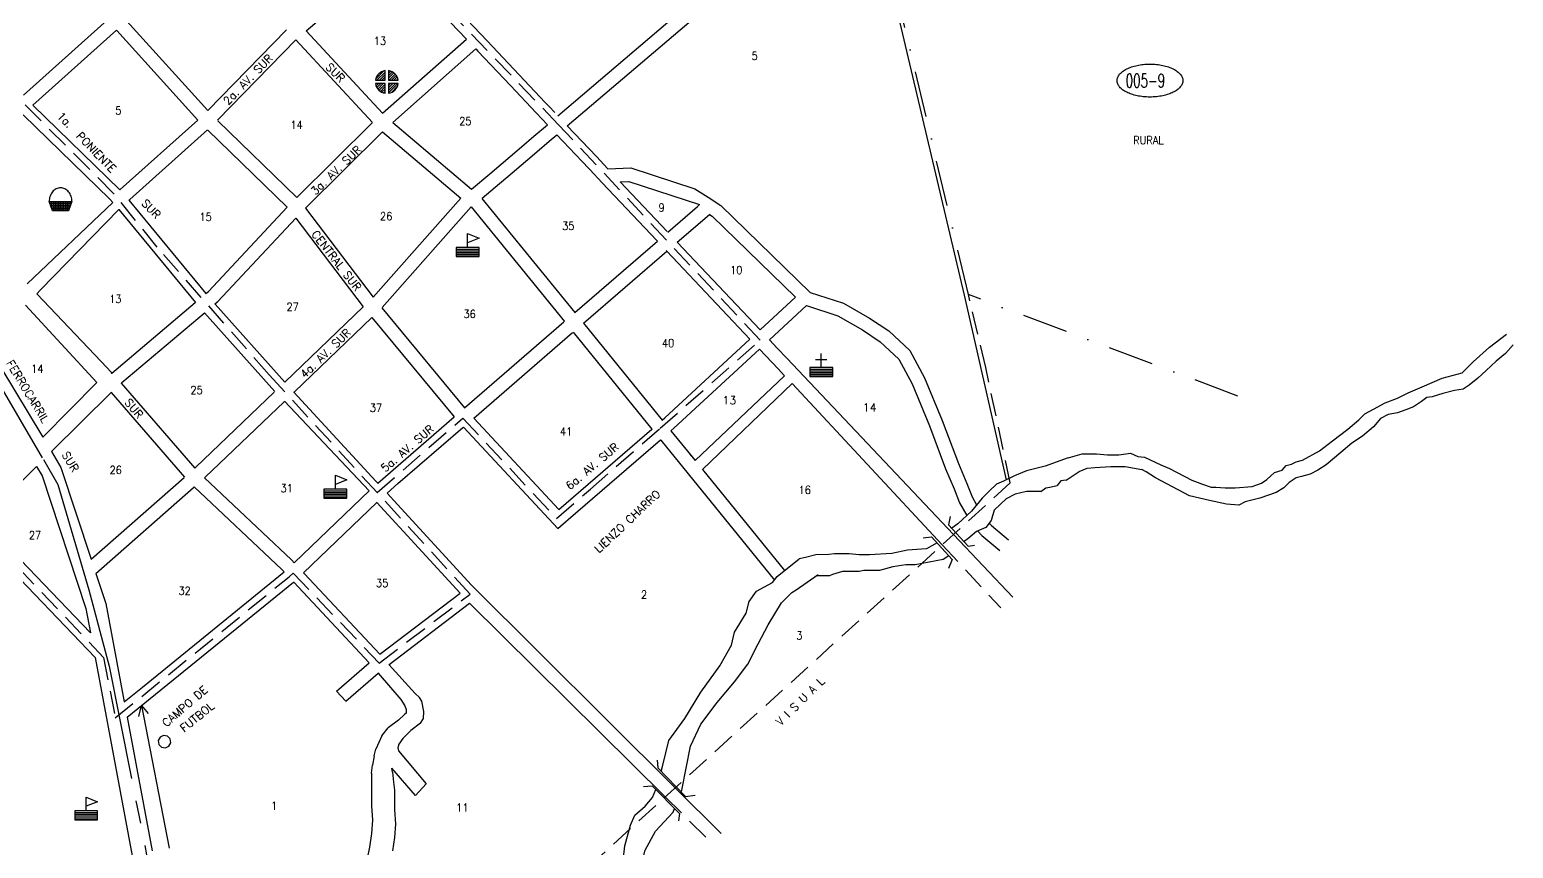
# Model space of a CAD drawing. Extents: x 532014 to 534569, y 1687656 to 1690473.
# Drawn here: x 533271 to 534569, y 1688595 to 1689311 of the extents above; entities that cross this region are included whole.
import ezdxf

# ---------------------------------------------------------------- set-up
doc = ezdxf.new("R2010")
doc.units = 0
doc.header["$LTSCALE"] = 80
doc.header["$MEASUREMENT"] = 0
for name, pattern in [('DASHDOT', [1, 0.5, -0.25, 0, -0.25]), ('HIDDEN', [0.375, 0.25, -0.125]), ('PHANTOM', [2.5, 1.25, -0.25, 0.25, -0.25, 0.25, -0.25])]:
    doc.linetypes.add(name, pattern=pattern)
doc.layers.get('0').update_dxf_attribs({"linetype": 'CONTINUOUS'})
for name, color, linetype in [('4', 9, 'HIDDEN'), ('6', 10, 'CONTINUOUS'), ('9', 5, 'CONTINUOUS'), ('A', 3, 'CONTINUOUS'), ('C', 1, 'CONTINUOUS'), ('D', 6, 'CONTINUOUS'), ('F', 15, 'CONTINUOUS'), ('I', 11, 'CONTINUOUS'), ('M', 10, 'CONTINUOUS')]:
    doc.layers.add(name, color=color, linetype=linetype)
doc.styles.add('ROMANS', font='ROMANS', dxfattribs={"height": 7})

# ---------------------------------------------------------------- blocks, each defined once
blk = doc.blocks.new('ELL')
blk.add_circle((0, 0), 1)
blk = doc.blocks.new('ESC')
for p, q in [((0, -2), (0, 10)), ((0, 10), (10, 6)), ((10, 6), (0, 2)), ((-10, -3.5), (10, -3.5)), ((-10, -5), (10, -5)), ((-10, -6.5), (10, -6.5)), ((-10, -8), (10, -8)), ((-10, -9.5), (10, -9.5))]:
    blk.add_line(p, q)
blk.add_lwpolyline([(-10, -2), (-10, -10), (10, -10), (10, -2)], close=True)
blk = doc.blocks.new('SME')
for p, q in [((-9.88686, 1.5), (-1.498153, 1.506218)), ((-9.650157, 2.621921), (-2.621921, 9.650157)), ((-8.64984, 1.500917), (-1.499727, 8.65103)), ((-6.526947, 1.50249), (-1.49926, 6.530177)), ((-4.404053, 1.504064), (-1.498793, 4.409324)), ((-2.281159, 1.505637), (-1.498325, 2.288471)), ((-1.498153, 1.506218), (-1.5, 9.88686)), ((1.5, 9.88686), (1.524648, 1.506218)), ((1.507269, 7.415385), (3.47039, 9.378507)), ((1.513489, 5.300286), (4.919461, 8.706257)), ((1.51971, 3.185186), (6.189124, 7.8546)), ((1.524648, 1.506218), (9.88686, 1.5)), ((1.961737, 1.505893), (7.295316, 6.839471)), ((4.081481, 1.504317), (8.241248, 5.664083)), ((6.201226, 1.50274), (9.018655, 4.32017)), ((8.32097, 1.501164), (9.604462, 2.784657)), ((-1.498153, -1.433517), (-9.88686, -1.5)), ((-9.835546, -1.806109), (-9.526582, -1.497145)), ((-9.378507, -3.47039), (-7.388315, -1.480198)), ((-8.706257, -4.919461), (-5.250048, -1.463252)), ((-7.8546, -6.189124), (-3.111781, -1.446305)), ((-6.839471, -7.295316), (-1.498267, -1.954111)), ((-5.664083, -8.241248), (-1.49873, -4.075895)), ((-4.32017, -9.018655), (-1.499194, -6.197679)), ((-2.784656, -9.604462), (-1.499657, -8.319463)), ((-1.5, -9.88686), (-1.498153, -1.433517)), ((1.524648, -1.433517), (1.5, -9.88686)), ((1.500949, -9.561497), (9.565005, -1.497441)), ((1.507152, -7.433974), (7.460417, -1.480709)), ((1.513356, -5.30645), (5.355829, -1.463976)), ((1.519559, -3.178927), (3.251241, -1.447244)), ((9.88686, -1.5), (1.524648, -1.433517)), ((4.033158, -9.150609), (9.150609, -4.033158))]:
    blk.add_line(p, q)
for start, end in [(98.626927, 171.373073), (8.626927, 81.373073), (188.626927, 261.373073), (278.626927, 351.373073)]:
    blk.add_arc((0, 0), 10, start, end)
blk = doc.blocks.new('MER')
for p, q in [((-9.4375, -3.5), (9.4375, -3.5)), ((-9, -4.666667), (-9, -2)), ((-8.875, -5), (8.875, -5)), ((-8.3125, -6.5), (8.3125, -6.5)), ((-7.75, -8), (7.75, -8)), ((-7.5, -8.666667), (-7.5, -2)), ((-7.1875, -9.5), (7.1875, -9.5)), ((-6, -10), (-6, -2)), ((-4.5, -10), (-4.5, -2)), ((-3, -10), (-3, -2)), ((-1.5, -10), (-1.5, -2)), ((0, -10), (0, -2)), ((1.5, -10), (1.5, -2)), ((3, -10), (3, -2)), ((4.5, -10), (4.5, -2)), ((6, -10), (6, -2)), ((7.5, -8.666667), (7.5, -2)), ((9, -4.666667), (9, -2))]:
    blk.add_line(p, q)
for points in [[(0, 10, 0.115836), (-3.731702, 9.123708, 0.104065), (-7.071068, 6.485281, 0.09084), (-9.214003, 2.685993, 0.083285), (-10, -2, 0.083285)], [(10, -2, 0.083285), (9.214003, 2.685993, 0.09084), (7.071068, 6.485281, 0.104065), (3.731703, 9.123708, 0.115836), (0, 10, 0.115836)]]:
    blk.add_lwpolyline(points, format="xyb")
blk.add_lwpolyline([(-10, -2), (10, -2), (7, -10), (-7, -10)], close=True)
blk = doc.blocks.new('IGL')
for p, q in [((-5, 5), (5, 5)), ((0, -2), (0, 10)), ((-10, -3.5), (10, -3.5)), ((-10, -5), (10, -5)), ((-10, -6.5), (10, -6.5)), ((-10, -8), (10, -8)), ((-10, -9.5), (10, -9.5))]:
    blk.add_line(p, q)
blk.add_lwpolyline([(-10, -2), (-10, -10), (10, -10), (10, -2)], close=True)

msp = doc.modelspace()

# ---------------------------------------------------------------- linework, layer by layer
at = {"layer": '4', "color": 9, "linetype": 'HIDDEN'}
for points in [[(533575.236987, 1688906.447009), (533650.236478, 1688971.516251), (533732.266352, 1688883.7572), (533761.817567, 1688909.562859), (533822.828536, 1688962.840812), (533910.303096, 1689039.7645), (533733.954382, 1689228.284535), (533586.297323, 1689382.069653), (533679.74707, 1689466.526629), (533667.689038, 1689513.279598), (533727.979197, 1689549.475445), (533807.863657, 1689615.834497), (533860.525413, 1689659.640918), (533777.640679, 1689742.589733), (533892.542914, 1689946.430387)], [(533656.547979, 1688817.690771), (533480.735715, 1689009.601295), (533382.764207, 1689121.205156), (533345.082858, 1689167.958124), (533251.633112, 1689261.464062), (533153.648146, 1689366.956921), (533072.256432, 1689451.413897), (532995.386479, 1689532.854552), (532900.122818, 1689633.938498), (532832.992747, 1689706.195587), (532784.796809, 1689760.388412), (532774.517697, 1689771.55567), (532707.327464, 1689846.321411)], [(533426.994146, 1688275.85339), (534129.007899, 1688914.881334), (534107.504129, 1689015.910747), (534092.354017, 1689079.662331)]]:
    msp.add_lwpolyline(points, dxfattribs=at)
at = {"layer": '4', "linetype": 'HIDDEN'}
msp.add_lwpolyline([(532563.729802, 1689567.832028), (532730.935872, 1689394.158551), (532823.65373, 1689297.620192), (532770.899841, 1689253.883544), (532798.030413, 1689222.212178), (532773.914349, 1689193.557132), (532909.567207, 1689047.265585), (532808.581191, 1688946.218846), (532951.779635, 1688792.385424), (532944.244659, 1688771.27118), (532947.258649, 1688763.730379), (532966.849586, 1688775.795661), (533042.199345, 1688700.387647), (533220.024775, 1688884.383201), (533336.063403, 1688762.222219), (533346.192761, 1688709.232264), (533498.280737, 1688832.842109), (533501.743499, 1688835.990924), (533577.060199, 1688757.302648), (533656.547979, 1688817.690771)], dxfattribs=at)
at = {"layer": '6', "linetype": 'HIDDEN'}
for p, q in [((534069.463912, 1688860.67973), (534120.862006, 1688805.468748)), ((533827.227458, 1688640.177122), (533868.31964, 1688599.474868))]:
    msp.add_line(p, q, dxfattribs=at)
at = {"layer": '6'}
msp.add_line((534079.379556, 1688869.705726), (534131.169339, 1688814.881757), dxfattribs=at)
at = {"layer": '6', "linetype": 'CONTINUOUS'}
msp.add_line((533835.961089, 1688648.127157), (533876.038286, 1688608.215084), dxfattribs=at)
for points in [[(534110.506261, 1688879.628234), (534112.44323, 1688877.515978), (534127.578078, 1688865.018018)], [(534100.491757, 1688872.793951), (534104.161046, 1688868.792607), (534119.937223, 1688855.765054)]]:
    msp.add_lwpolyline(points, dxfattribs=at)
at = {"layer": '9', "linetype": 'CONTINUOUS'}
for points in [[(534246.3531, 1688937.284913), (534260.70129, 1688930.788036), (534268.137146, 1688927.404963), (534287.738176, 1688917.247154), (534297.205615, 1688913.86587), (534304.644317, 1688911.160842), (534308.701791, 1688911.160842), (534316.816739, 1688910.484585), (534325.607932, 1688910.484585), (534340.485336, 1688911.837099), (534348.600284, 1688914.542126), (534353.334003, 1688917.923411), (534360.09646, 1688924.009723), (534366.858916, 1688926.038494), (534370.240145, 1688930.096036), (534374.973864, 1688931.44855), (534379.031338, 1688933.47732), (534384.441303, 1688934.829834), (534399.318707, 1688942.944917), (534410.814883, 1688951.736257), (534424.339796, 1688961.880111), (534433.807235, 1688969.995194), (534439.2172, 1688975.40525), (534446.655902, 1688979.462791), (534456.799587, 1688984.872846), (534467.619517, 1688988.930388), (534477.086956, 1688993.664186), (534483.173167, 1688996.369214), (534489.259378, 1688999.074242), (534506.783275, 1689006.532747), (534524.358933, 1689011.269051), (534533.822749, 1689020.741657), (534548.018473, 1689033.597337), (534562.890183, 1689045.099787)], [(534568.974065, 1689035.627181), (534562.214196, 1689028.184419), (534554.102354, 1689021.418272), (534545.314525, 1689013.298895), (534537.87867, 1689006.532747), (534530.442815, 1689000.443215), (534525.03492, 1688997.060141), (534517.599065, 1688995.706912), (534507.459262, 1688993.000453), (534497.995446, 1688990.293994), (534493.263539, 1688989.617379), (534488.531631, 1688986.234306), (534481.771762, 1688981.498002), (534475.011894, 1688978.791543), (534467.576039, 1688976.085085), (534459.464196, 1688974.731855), (534452.704328, 1688971.348781), (534446.620446, 1688963.906019), (534437.156631, 1688955.786643), (534427.692815, 1688949.69711), (534418.228999, 1688941.577733), (534405.385249, 1688930.751898), (534397.949394, 1688926.015594), (534391.189525, 1688922.632521), (534383.75367, 1688920.602677), (534379.021762, 1688919.249447), (534372.937881, 1688915.189759), (534368.205973, 1688910.453456), (534361.446104, 1688906.393767), (534347.250381, 1688901.657464), (534334.406631, 1688898.27439), (534328.998736, 1688895.567932), (534318.206756, 1688896.250987), (534303.335046, 1688899.632271), (534285.759388, 1688903.689813), (534256.015967, 1688919.243722), (534247.904125, 1688924.653778), (534243.933665, 1688926.639801)], [(534179.521605, 1688936.748752), (534191.977964, 1688940.207544), (534204.434315, 1688940.207544), (534214.122601, 1688939.515788), (534223.810879, 1688939.515788), (534234.191172, 1688940.8993), (534240.419352, 1688938.13227), (534246.3531, 1688937.284913)], [(534179.521605, 1688936.748752), (534159.425219, 1688929.564558), (534143.336854, 1688925.39508), (534132.611285, 1688921.225602)], [(534178.006718, 1688917.297857), (534189.209883, 1688924.988872), (534196.130078, 1688927.755902), (534203.050283, 1688928.447664), (534216.890674, 1688929.13942), (534229.347033, 1688929.13942), (534243.933665, 1688926.639801)], [(534132.611285, 1688921.225602), (534123.17897, 1688916.461624), (534116.812466, 1688913.734156), (534110.445953, 1688907.82464), (534104.534195, 1688901.460539), (534094.98443, 1688890.096081), (534083.160915, 1688879.186201), (534077.834774, 1688875.193105)], [(534155.850024, 1688907.525895), (534160.02108, 1688910.504094), (534163.596276, 1688911.099733), (534169.894876, 1688912.564059)], [(534178.006718, 1688917.297857), (534173.27481, 1688916.6216), (534169.894876, 1688912.564059)], [(534155.850024, 1688907.525895), (534143.187993, 1688907.370061), (534133.183482, 1688905.097166), (534125.45272, 1688901.00596), (534114.993462, 1688891.005239), (534112.264957, 1688881.913669), (534107.717447, 1688876.004154), (534099.531939, 1688872.367527), (534091.801178, 1688866.003433), (534088.5652, 1688863.61993)], [(534064.943333, 1688862.351653), (534055.875885, 1688857.366442), (534051.328376, 1688856.911863), (534039.050114, 1688856.002705), (534025.407595, 1688853.275237), (534005.853318, 1688851.911499), (533996.758309, 1688851.911499), (533988.118045, 1688852.820658), (533975.385028, 1688852.820658), (533970.382772, 1688852.366079), (533959.014003, 1688851.911499), (533949.918994, 1688849.63861), (533944.259346, 1688848.381387)], [(533823.660421, 1688662.37838), (533825.116155, 1688667.835311), (533830.239697, 1688689.602145), (533844.329459, 1688708.808171), (533858.419221, 1688731.85541), (533875.070749, 1688754.902643), (533885.317852, 1688772.828271), (533887.879627, 1688784.351891), (533898.126721, 1688800.997121), (533900.688497, 1688811.240336), (533907.092932, 1688820.203147), (533921.182693, 1688827.88556), (533925.025352, 1688833.007171), (533944.238665, 1688848.371991), (533944.259346, 1688848.381387)], [(534075.136864, 1688851.143015), (534070.427897, 1688847.8203), (534058.149636, 1688845.547405), (534045.871365, 1688843.274516), (534037.685857, 1688843.274516), (534026.317097, 1688841.456199), (534014.493582, 1688838.274152), (534010.855574, 1688838.274152), (534000.851063, 1688838.274152), (533996.758309, 1688837.364994), (533982.206288, 1688837.364994), (533973.566024, 1688834.637525), (533970.837519, 1688833.728367), (533960.378261, 1688833.728367), (533959.250867, 1688833.645906)], [(533841.181205, 1688644.602834), (533841.767683, 1688646.068476), (533849.45301, 1688684.480535), (533858.419221, 1688703.686567), (533872.508973, 1688722.892593), (533887.879627, 1688740.818221), (533899.407613, 1688756.183047), (533908.373824, 1688774.108676), (533917.340034, 1688790.753899), (533928.868011, 1688809.959932), (533937.834222, 1688818.922749), (533941.67689, 1688821.483552), (533961.002116, 1688834.857886)], [(533703.944289, 1688407.44057), (533707.274528, 1688438.64335), (533711.117187, 1688451.447368), (533721.364289, 1688468.092598), (533729.049607, 1688484.737822), (533739.29671, 1688498.822244), (533744.420252, 1688507.785061), (533762.352673, 1688539.795111), (533770.038, 1688551.318724), (533779.004211, 1688565.403152), (533785.408645, 1688576.926765), (533790.532197, 1688584.609178), (533791.81308, 1688597.413202), (533796.936631, 1688615.33883), (533800.77929, 1688624.301641), (533809.745501, 1688631.984054), (533816.149944, 1688639.666467), (533819.086325, 1688646.515429)], [(533725.947505, 1688419.501916), (533729.049607, 1688438.64335), (533734.173159, 1688451.447368), (533739.29671, 1688465.53179), (533746.982028, 1688483.457418), (533754.667355, 1688498.822244), (533766.195341, 1688509.065459), (533781.565986, 1688535.953905), (533787.970421, 1688543.636318), (533800.77929, 1688557.720739), (533804.621958, 1688571.805161), (533807.183734, 1688583.328781), (533809.745501, 1688593.571996), (533818.711711, 1688610.21722), (533834.082365, 1688626.862443), (533835.343587, 1688630.014305)]]:
    msp.add_lwpolyline(points, dxfattribs=at)
at = {"layer": 'D', "color": 14, "linetype": 'CONTINUOUS'}
for p, q in [((533366.963687, 1688710.507125), (533369.086673, 1688720.107565)), ((533369.086673, 1688720.107565), (533393.263036, 1688595.274388)), ((533369.086673, 1688720.107565), (533375.049823, 1688713.121662))]:
    msp.add_line(p, q, dxfattribs=at)
at = {"layer": 'F'}
for p, q in [((534089.059828, 1689079.043466), (534009.999856, 1689413.026811)), ((533513.256, 1689310.51), (533586.609, 1689373.26)), ((533610.508, 1689348.57), (533653.266602, 1689303.306648)), ((533733.270947, 1689236.090056), (533843.24964, 1689329.737013)), ((533741.522518, 1689227.35551), (533861.428105, 1689329.456122)), ((533265.824, 1689254.176), (533339.192, 1689319.776)), ((533356.223, 1689318.907), (533427.128, 1689240.63)), ((533274.075, 1689245.457), (533347.278, 1689310.908)), ((533347.278, 1689310.908), (533347.49, 1689310.674)), ((533347.49, 1689310.674), (533418.465, 1689232.319)), ((533427.128, 1689240.63), (533495.968, 1689311.465)), ((533435.618, 1689232.148), (533504.15, 1689302.666)), ((533504.15, 1689302.666), (533571.243, 1689230.31)), ((533513.248, 1689310.503), (533580.064, 1689238.445)), ((533580.064, 1689238.445), (533653.267, 1689303.307)), ((533671.361, 1689301.626), (533699.512, 1689271.827)), ((533588.983, 1689230.315), (533661.511, 1689294.579)), ((533661.511, 1689294.579), (533663.268, 1689292.72)), ((533663.268, 1689292.72), (533691.779, 1689262.538)), ((533699.512, 1689271.827), (533722.263, 1689247.744)), ((533691.779, 1689262.538), (533714.28, 1689238.719)), ((533265.66, 1689236.902), (533341.458, 1689163.069)), ((533273.985, 1689245.376), (533274.075, 1689245.457)), ((533274.075, 1689245.457), (533350.212, 1689171.293)), ((533722.263, 1689247.744), (533725.627, 1689244.182)), ((533725.627, 1689244.182), (533730.536, 1689238.985)), ((533350.539, 1689171.585), (533418.345, 1689232.212)), ((533358.829, 1689162.9), (533426.966, 1689223.823)), ((533435.934, 1689231.841), (533505.072573, 1689164.569416)), ((533505.072573, 1689164.569416), (533570.879, 1689229.948)), ((533588.983, 1689230.315), (533657.822885, 1689171.846098)), ((533712.281, 1689218.217), (533724.122, 1689228.3)), ((533741.523, 1689227.355), (533766.993, 1689200.393)), ((533427.255, 1689223.543), (533496.616, 1689156.055)), ((533512.678794, 1689155.211271), (533580.058, 1689222.152)), ((533580.058, 1689222.152), (533648.330564, 1689164.164521)), ((533701.56, 1689209.088), (533712.281, 1689218.217)), ((533714.948, 1689204.727), (533725.668, 1689213.855)), ((533725.668, 1689213.855), (533732.374, 1689219.565)), ((533732.374, 1689219.565), (533743.147, 1689208.161)), ((533673.814, 1689185.462), (533701.56, 1689209.088)), ((533693.276, 1689186.274), (533714.948, 1689204.727)), ((533743.147, 1689208.161), (533760.369, 1689189.93)), ((533766.993, 1689200.393), (533777.032, 1689189.765)), ((533657.822885, 1689171.846098), (533673.814, 1689185.462)), ((533678.445, 1689173.645), (533693.276, 1689186.274)), ((533760.369, 1689189.93), (533761.15, 1689189.103)), ((533761.15, 1689189.103), (533772.066, 1689177.548)), ((533777.032, 1689189.765), (533797.053, 1689190.6)), ((533797.053, 1689190.6), (533853.244, 1689172.295)), ((533667.09, 1689163.976), (533678.445, 1689173.645)), ((533772.066, 1689177.548), (533819.771, 1689127.049)), ((533787.948, 1689178.21), (533795.392, 1689178.52)), ((533787.948, 1689178.21), (533828.896, 1689134.863)), ((533795.392, 1689178.52), (533857.273908, 1689158.360921)), ((533853.244, 1689172.295), (533864.76, 1689164.838)), ((533341.458, 1689163.069), (533344.223, 1689160.376)), ((533350.212, 1689171.293), (533350.539, 1689171.585)), ((533358.171, 1689162.312), (533358.829, 1689162.9)), ((533358.171, 1689162.312), (533425.436, 1689080.59)), ((533571.688, 1689077.522), (533648.330564, 1689164.164521)), ((533666.863, 1689163.782), (533748.066646, 1689063.869435)), ((533864.76, 1689164.838), (533875.915, 1689157.617)), ((533280.831, 1689083.703), (533349.427, 1689154.053)), ((533349.218, 1689154.307), (533349.427, 1689154.053)), ((533349.427, 1689154.053), (533416.28, 1689072.831)), ((533427.664, 1689082.478), (533496.616, 1689156.055)), ((533435.948, 1689073.769), (533504.173, 1689146.57)), ((533504.173, 1689146.57), (533563.039, 1689069.069)), ((533512.678794, 1689155.211271), (533571.688, 1689077.522)), ((533579.537, 1689068.284), (533657.438791, 1689156.350917)), ((533657.438791, 1689156.350917), (533738.988, 1689056.014)), ((533829.445, 1689134.282), (533855.31, 1689156.662)), ((533837.694, 1689125.551), (533865.8, 1689149.87)), ((533855.31, 1689156.662), (533857.274, 1689158.361)), ((533865.8, 1689149.87), (533866.261, 1689150.268)), ((533865.8, 1689149.87), (533868.395, 1689148.19)), ((533868.395, 1689148.19), (533941.073, 1689077.421)), ((533875.915, 1689157.617), (533953.972123, 1689081.609819)), ((533748.066646, 1689063.869435), (533820.362, 1689126.423)), ((533819.771, 1689127.049), (533820.362, 1689126.423)), ((533837.694, 1689125.551), (533910.147, 1689048.853)), ((533755.639, 1689054.553), (533828.61, 1689117.691)), ((533828.021, 1689118.315), (533828.61, 1689117.691)), ((533828.61, 1689117.691), (533901.332, 1689040.71)), ((533277.571, 1689080.36), (533280.831, 1689083.703)), ((533425.436, 1689080.59), (533427.664, 1689082.478)), ((533277.571, 1689080.36), (533333.82, 1689021.083)), ((533343.352, 1689011.038), (533416.126, 1689072.701)), ((533416.126, 1689072.701), (533416.28, 1689072.831)), ((533425.436, 1689080.59), (533425.65, 1689080.329)), ((533433.286, 1689071.513), (533435.948, 1689073.769)), ((533433.286, 1689071.513), (533433.553, 1689071.213)), ((533433.553, 1689071.213), (533494.441, 1689003.115)), ((533494.441, 1689003.115), (533562.927, 1689068.961)), ((533579.294, 1689068.009), (533651.726235, 1688980.510338)), ((533910.147, 1689048.853), (533941.073, 1689077.421)), ((533918.388, 1689040.13), (533950.761606, 1689070.034908)), ((534125.567061, 1688917.667777), (534089.059828, 1689079.043466)), ((533351.997, 1689002.635), (533423.906, 1689063.565)), ((533423.906, 1689063.565), (533424.127, 1689063.752)), ((533424.127, 1689063.752), (533485.778, 1688994.8)), ((533502.954, 1688994.653), (533570.600347, 1689059.691581)), ((533570.600347, 1689059.691581), (533642.64965, 1688972.65696)), ((533651.726235, 1688980.510338), (533738.654688, 1689055.725992)), ((533659.849, 1688971.67), (533746.187095, 1689046.373923)), ((533746.56, 1689046.697), (533815.404, 1688961.993)), ((533755.639, 1689054.553), (533824.481, 1688969.85)), ((533826.744, 1688971.81), (533901.332, 1689040.71)), ((533834.745, 1688962.864), (533909.573, 1689031.987)), ((533918.388, 1689040.13), (533925.263, 1689032.851)), ((533333.82, 1689021.083), (533343.03, 1689011.377)), ((533933.566, 1689024.062), (534079.379556, 1688869.705726)), ((533246.239, 1689015.762), (533282.910809, 1688954.807196)), ((533342.72, 1689011.069), (533343.043, 1689010.776)), ((533343.043, 1689010.776), (533343.352, 1689011.038)), ((533494.441, 1689003.115), (533494.449, 1689003.107)), ((533925.857, 1689014.748), (533931.64082, 1689008.625441)), ((533290.469627, 1688942.24315), (533342.572, 1688994.007)), ((533342.252, 1688994.377), (533342.572, 1688994.007)), ((533342.572, 1688994.007), (533406.729, 1688919.858)), ((533351.408, 1689002.135), (533351.625, 1689002.319)), ((533351.408, 1689002.135), (533415.739, 1688927.786)), ((533351.625, 1689002.319), (533351.997, 1689002.635)), ((533416.816, 1688928.733), (533485.268, 1688994.311)), ((533485.717, 1688994.741), (533485.778, 1688994.8)), ((533502.445, 1688994.164), (533502.506, 1688994.222)), ((533502.506, 1688994.222), (533502.954, 1688994.653)), ((533502.506, 1688994.222), (533574.001, 1688916.57)), ((533938.144973, 1689001.740361), (534069.463912, 1688860.67973)), ((533424.933, 1688919.892), (533493.846, 1688985.912)), ((533493.846, 1688985.912), (533494.269, 1688986.317)), ((533493.846, 1688985.912), (533493.854, 1688985.904)), ((533494.269, 1688986.317), (533494.276, 1688986.31)), ((533575.729203, 1688914.754039), (533642.64965, 1688972.65696)), ((533641.202, 1688974.121), (533641.34, 1688974.239)), ((533641.34, 1688974.239), (533642.65, 1688972.657)), ((533642.6, 1688972.614), (533642.65, 1688972.657)), ((533659.849, 1688971.67), (533734.131, 1688891.637)), ((533824.481, 1688969.85), (533826.744, 1688971.81)), ((533824.481, 1688969.85), (533824.542, 1688969.775)), ((533593.483, 1688914.247), (533650.304, 1688963.411)), ((533650.304, 1688963.411), (533650.769, 1688963.813)), ((533734.131, 1688891.637), (533815.404, 1688961.993)), ((533742.299, 1688882.836), (533822.976, 1688952.676)), ((533815.404, 1688961.993), (533815.71, 1688961.616)), ((533822.976, 1688952.676), (533823.294, 1688952.286)), ((533823.294, 1688952.286), (533922.725117, 1688829.941348)), ((533832.054, 1688960.534), (533834.745, 1688962.864)), ((533832.054, 1688960.534), (533832.126, 1688960.444)), ((533832.126, 1688960.444), (533853.281114, 1688934.415444)), ((533290.469627, 1688942.24315), (533298.73, 1688928.513)), ((533230.063, 1688882.229), (533277.321622, 1688929.18057)), ((533277.321622, 1688929.18057), (533282.266, 1688920.962)), ((533298.73, 1688928.513), (533325.228387, 1688848.144556)), ((533415.739, 1688927.786), (533416.816, 1688928.733)), ((533415.739, 1688927.786), (533415.778, 1688927.74)), ((533859.716196, 1688926.49793), (533931.496341, 1688838.181998)), ((533282.266, 1688920.962), (533320.493, 1688805.024)), ((533325.228387, 1688848.144556), (533406.5, 1688919.656)), ((533424.313, 1688919.346), (533424.933, 1688919.892)), ((533424.313, 1688919.346), (533424.338, 1688919.322)), ((533424.338, 1688919.322), (533500.486, 1688847.466)), ((533574.001, 1688916.57), (533575.585, 1688914.85)), ((533575.176, 1688914.458), (533575.28, 1688914.365)), ((533329.313373, 1688835.754972), (533414.581, 1688910.783)), ((533414.581, 1688910.783), (533415.265, 1688911.385)), ((533415.265, 1688911.385), (533491.973, 1688839)), ((533502.932, 1688845.158), (533568.333325, 1688907.893847)), ((533589.756, 1688899.458), (533657.797538, 1688825.556647)), ((533510.966, 1688836.237), (533575.053, 1688897.711)), ((533574.751, 1688898.039), (533575.053, 1688897.711)), ((533575.052886, 1688897.71089), (533647.963504, 1688818.520624)), ((533221.549, 1688873.77), (533328.511623, 1688762.166702)), ((533230.063, 1688882.229), (533324.479824, 1688783.71554)), ((533500.486, 1688847.466), (533502.778, 1688845.01)), ((533329.313373, 1688835.754972), (533337.964, 1688809.518)), ((533369.95, 1688736.273), (533493.858, 1688836.98)), ((533491.973, 1688839), (533493.858, 1688836.98)), ((533493.858, 1688836.98), (533493.995, 1688837.091)), ((533502.778, 1688845.01), (533502.932, 1688845.158)), ((533510.966, 1688836.237), (533511.399, 1688835.772)), ((533511.399, 1688835.772), (533577.47, 1688764.977)), ((533356.592818, 1688709.953156), (533502.065, 1688828.186)), ((533502.065, 1688828.186), (533502.305, 1688827.929)), ((533502.305, 1688827.929), (533568.151, 1688757.375)), ((533337.964, 1688809.518), (533354.081419, 1688723.37575)), ((533577.47, 1688764.977), (533647.963504, 1688818.520624)), ((533585.7, 1688756.159), (533656.128, 1688809.653)), ((533320.493, 1688805.024), (533324.479824, 1688783.71554)), ((533328.511623, 1688762.166702), (533402.030964, 1688369.22638)), ((533539.633419, 1688732.634765), (533568.151, 1688757.375)), ((533568.151, 1688757.375), (533568.351, 1688757.549)), ((533548.002345, 1688724.008708), (533576.15, 1688748.428)), ((533575.903, 1688748.718), (533576.15, 1688748.428)), ((533576.15, 1688748.428), (533576.344, 1688748.597)), ((533576.15, 1688748.428), (533595.86383, 1688725.374245)), ((533585.475, 1688755.988), (533585.7, 1688756.159)), ((533585.475, 1688755.988), (533608.643727, 1688730.550811)), ((533354.081419, 1688723.37575), (533369.95, 1688736.273)), ((533356.592818, 1688709.953156), (533378.50354, 1688592.847625))]:
    msp.add_line(p, q, dxfattribs=at)
at = {"layer": 'F', "color": 15, "linetype": 'CONTINUOUS'}
for p, q in [((533931.64082, 1689008.625441), (533853.281114, 1688934.415444)), ((533938.144973, 1689001.740361), (533859.716196, 1688926.49793)), ((533539.633419, 1688732.634765), (533548.002345, 1688724.008708)), ((533595.86383, 1688725.374245), (533599.502513, 1688719.714427)), ((533599.502513, 1688719.714427), (533600.565443, 1688716.527253)), ((533612.257697, 1688727.151163), (533608.643727, 1688730.550811)), ((533614.421704, 1688724.029519), (533612.257697, 1688727.151163)), ((533616.084253, 1688715.03991), (533614.421704, 1688724.029519)), ((533593.837467, 1688707.394627), (533585.045057, 1688700.541024)), ((533593.837467, 1688707.394627), (533599.289918, 1688712.27769)), ((533600.778029, 1688713.55256), (533599.289918, 1688712.27769)), ((533600.565443, 1688716.527253), (533600.778029, 1688713.55256)), ((533613.320626, 1688704.62848), (533615.659081, 1688708.665562)), ((533615.659081, 1688708.665562), (533616.084253, 1688715.03991)), ((533579.390254, 1688693.543408), (533574.004735, 1688681.970436)), ((533579.390254, 1688693.543408), (533585.045057, 1688700.541024)), ((533597.70103, 1688691.390297), (533604.78961, 1688698.132154)), ((533613.320626, 1688704.62848), (533604.78961, 1688698.132154)), ((533572.775663, 1688676.239038), (533574.004735, 1688681.970436)), ((533594.200445, 1688686.276659), (533593.392614, 1688683.046992)), ((533593.392614, 1688683.046992), (533593.837467, 1688680.449251)), ((533593.837467, 1688680.449251), (533617.98885, 1688651.470383)), ((533597.70103, 1688691.390297), (533594.200445, 1688686.276659)), ((533570.248253, 1688661.082265), (533571.090726, 1688667.818607)), ((533572.775663, 1688676.239038), (533571.090726, 1688667.818607)), ((533570.248253, 1688661.082265), (533570.248253, 1688649.293662)), ((533608.760245, 1688641.303694), (533588.111015, 1688665.455381)), ((533588.623587, 1688661.952633), (533588.111015, 1688665.455381)), ((533588.623587, 1688661.952633), (533589.50112, 1688653.121869)), ((533589.50112, 1688653.121869), (533590.467583, 1688645.925491)), ((533570.248253, 1688649.293662), (533570.248253, 1688632.4528)), ((533590.467583, 1688645.925491), (533590.467583, 1688629.084629)), ((533617.98885, 1688651.470383), (533608.760245, 1688641.303694)), ((533570.248253, 1688632.4528), (533571.090726, 1688619.822157)), ((533590.467583, 1688629.084629), (533591.310056, 1688616.453985)), ((533571.090726, 1688619.822157), (533570.248253, 1688608.033554)), ((533591.310056, 1688616.453985), (533590.467583, 1688604.665383)), ((533570.248253, 1688608.033554), (533568.563306, 1688596.244952)), ((533590.467583, 1688604.665383), (533588.782637, 1688592.876781)), ((533568.563306, 1688596.244952), (533565.193422, 1688579.404096))]:
    msp.add_line(p, q, dxfattribs=at)
at = {"layer": 'F', "linetype": 'CONTINUOUS'}
for p, q in [((533657.797538, 1688825.556647), (533835.961089, 1688648.127157)), ((533656.128, 1688809.653), (533827.227458, 1688640.177122)), ((533385.428916, 1688692.410463), (533383.874409, 1688689.393122)), ((533388.460088, 1688693.937826), (533385.428916, 1688692.410463)), ((533391.810119, 1688693.391811), (533388.460088, 1688693.937826)), ((533394.199412, 1688690.980976), (533391.810119, 1688693.391811)), ((533383.874409, 1688689.393122), (533384.390334, 1688686.038325)), ((533384.390334, 1688686.038325), (533386.779626, 1688683.62749)), ((533386.779626, 1688683.62749), (533390.129657, 1688683.081475)), ((533390.129657, 1688683.081475), (533393.160829, 1688684.608838)), ((533393.160829, 1688684.608838), (533394.715337, 1688687.626179)), ((533394.715337, 1688687.626179), (533394.199412, 1688690.980976))]:
    msp.add_line(p, q, dxfattribs=at)
for points in [[(533671.361, 1689301.626), (533596.057, 1689381.342)], [(533714.28, 1689238.719), (533724.122, 1689228.3)], [(533269.305, 1689089.072), (533344.223, 1689160.376)], [(533953.972123, 1689081.609819), (533983.078604, 1689072.122171), (534005.96501, 1689058.950136), (534022.650052, 1689047.830991), (534041.222814, 1689030.693393), (534053.925955, 1689006.707672), (534069.529919, 1688969.407959), (534083.637091, 1688931.8031), (534091.014676, 1688914.371776), (534095.588866, 1688902.614015), (534099.602881, 1688895.592153)], [(533267.795133, 1689070.33452), (533330.123577, 1689002.656847), (533282.910809, 1688954.807196)], [(533950.761606, 1689070.034908), (533978.173758, 1689061.099548), (533999.637945, 1689048.746058), (534015.207874, 1689038.370039), (534031.578011, 1689023.264865), (534043.066112, 1689001.573347), (534058.373155, 1688964.983395), (534072.489098, 1688927.355154), (534079.895044, 1688909.856821), (534084.728547, 1688897.432505), (534091.015751, 1688886.434073)], [(533909.573, 1689031.987), (533925.857, 1689014.748)], [(533925.263, 1689032.851), (533933.566, 1689024.062)], [(533494.269, 1688986.317), (533568.333325, 1688907.893847)], [(533650.769, 1688963.813), (533733.22133, 1688874.977286), (533742.299, 1688882.836)], [(533848.578, 1688940.202), (533853.447981, 1688934.573474)], [(533575.585, 1688914.85), (533575.729203, 1688914.754039)], [(533589.756, 1688899.458), (533584.063307, 1688905.813761), (533593.483, 1688914.247)], [(534076.339655, 1688885.550303), (534074.975407, 1688878.277043), (534092.255933, 1688859.639332), (534097.712936, 1688860.54849)], [(534052.692624, 1688866.912584), (534059.968639, 1688867.821743), (534078.158659, 1688847.8203), (534074.975407, 1688840.092468)], [(533820.251642, 1688672.398478), (533820.616629, 1688665.466431), (533845.070478, 1688640.657008), (533853.465082, 1688641.751539)], [(533808.207215, 1688649.413275), (533815.871855, 1688649.778117), (533839.595731, 1688625.698377), (533838.865767, 1688619.131178)]]:
    msp.add_lwpolyline(points, dxfattribs=at)
at = {"layer": 'I', "color": 11, "linetype": 'DASHDOT'}
msp.add_line((534328.080512, 1688990.900326), (534092.354017, 1689079.662331), dxfattribs=at)
at = {"layer": 'I', "linetype": 'DASHDOT'}
msp.add_lwpolyline([(534092.354017, 1689079.662331), (534028.227705, 1689349.505477)], dxfattribs=at)
at = {"layer": 'M', "color": 10, "linetype": 'PHANTOM'}
msp.add_lwpolyline([(533149.952085, 1689140.491147), (533231.802784, 1689023.250235), (533283.330994, 1688935.355441), (533296.001865, 1688913.381742), (533323.033057, 1688821.261237), (533340.951367, 1688754.452778), (533373.660383, 1688589.635011), (533412.426624, 1688376.341431), (533441.479824, 1688190.91393), (533464.492362, 1688038.170033), (533502.06605, 1687776.414593)], dxfattribs=at)

# ---------------------------------------------------------------- block references
at = {"layer": '4', "color": 9, "xscale": 28.8, "yscale": 14.4, "zscale": 28.8}
msp.add_blockref('ELL', (534251.174454, 1689266.919318), dxfattribs=at)
at = {"layer": 'A', "color": 3}
for name, p in [('SME', (533583.733411, 1689265.748934)), ('MER', (533298.373804, 1689163.050658)), ('ESC', (533654.41707, 1689122.98898))]:
    msp.add_blockref(name, p, dxfattribs=at)
at = {"layer": 'A', "color": 3, "linetype": 'CONTINUOUS'}
for name, p in [('IGL', (533963.688146, 1689018.022907)), ('ESC', (533538.758597, 1688911.545536)), ('ESC', (533320.744177, 1688629.987086))]:
    msp.add_blockref(name, p, dxfattribs=at)

# ---------------------------------------------------------------- texts
at = {"layer": '4', "color": 9, "style": 'ROMANS'}
for s, height, width, p in [('005-9', 12, 0.63, (534229.984454, 1689260.919318)), ('RURAL', 7, 0.9, (534236.424454, 1689211.193515))]:
    msp.add_text(s, height=height, dxfattribs=dict(at, width=width)).set_placement(p)
at = {"layer": 'C', "color": 1, "style": 'ROMANS', "width": 0.9}
for s, p in [('13', (533572.31, 1689298.13)), ('5', (533902.696331, 1689285.017218)), ('5', (533346.201296, 1689237.238061)), ('14', (533499.33277, 1689224.616665)), ('25', (533646.989366, 1689227.907901)), ('9', (533821.285641, 1689152.327333)), ('15', (533419.899319, 1689144.145481)), ('26', (533577.737128, 1689144.695328)), ('35', (533737.016719, 1689136.26103)), ('10', (533884, 1689097.63)), ('13', (533340.922374, 1689072.321488)), ('27', (533495.927061, 1689065.461433)), ('36', (533650.747384, 1689059.236178)), ('40', (533824.31, 1689033.75)), ('14', (533272.687305, 1689011.332184)), ('25', (533411.944582, 1688992.611955)), ('37', (533568.796839, 1688977.156789)), ('41', (533735.06, 1688956.25)), ('26', (533341.207742, 1688922.702618)), ('31', (533490.73413, 1688906.763246)), ('16', (533943.844079, 1688905.277583)), ('27', (533270.64587, 1688865.640995)), ('32', (533401.464317, 1688817.04808)), ('35', (533574.206448, 1688823.79808)), ('2', (533806.054378, 1688813.693577)), ('3', (533941.853772, 1688777.835626)), ('1', (533482.42613, 1688629.008234)), ('11', (533644.337313, 1688627.372927))]:
    msp.add_text(s, height=7, dxfattribs=at).set_placement(p)
at = {"layer": 'C', "color": 1, "style": 'ROMANS'}
for s, p in [('13', (533877.335999, 1688983.658362)), ('14', (534000.061888, 1688977.469677))]:
    msp.add_text(s, height=7, dxfattribs=at).set_placement(p)
at = {"layer": 'D', "color": 6, "style": 'ROMANS'}
for s, rotation, p in [('2a. AV. SUR', 45.697639, (533444.868787, 1689245.044539)), ('SUR', 314.987714, (533529.580298, 1689278.107936)), ('1a.  PONIENTE      SUR', 314.044563, (533294.662222, 1689235.38648)), ('3a. AV. SUR', 43.97, (533521.213072, 1689166.138258)), ('CENTRAL SUR', 307.834751, (533517.344509, 1689132.437938)), ('4a. AV. SUR', 43.97, (533511.972051, 1689005.97339)), ('FERROCARRIL     SUR', 301.252256, (533250.608405, 1689019.709546)), ('SUR', 310.560433, (533353.83069, 1688984.901643)), ('5a. AV. SUR', 40.701172, (533582.34444, 1688923.851501)), ('6a. AV. SUR', 40.312576, (533743.859317, 1688908.393888)), ('LIENZO CHARRO', 43.186099, (533769.232554, 1688853.101138)), ('V I S U A L', 44.625571, (533928.124536, 1688701.991112))]:
    msp.add_text(s, height=7, rotation=rotation, dxfattribs=at).set_placement(p)
at = {"layer": 'D', "color": 6, "linetype": 'CONTINUOUS', "style": 'ROMANS'}
for s, rotation, p in [('CAMPO DE', 40.80065, (533390.967837, 1688700.921415)), ('FUTBOL', 39.275108, (533406.469253, 1688696.38056))]:
    msp.add_text(s, height=7, rotation=rotation, dxfattribs=at).set_placement(p)

doc.saveas('drawing.dxf')
